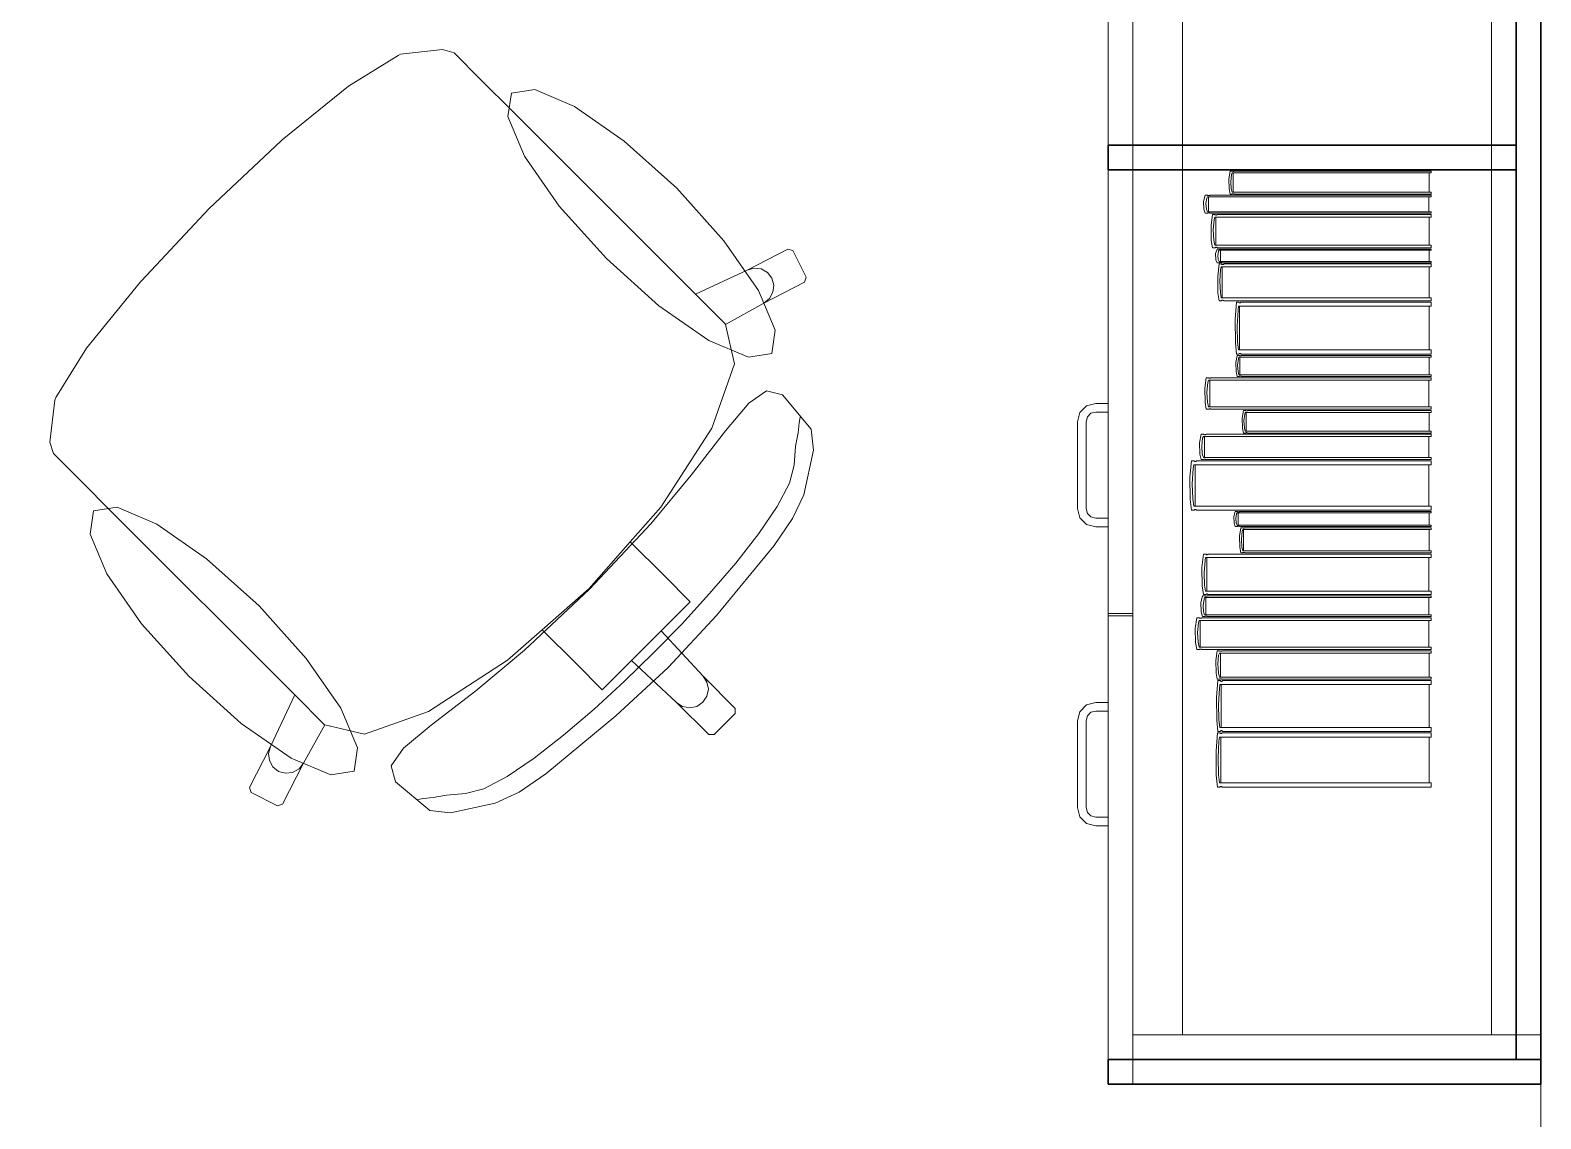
# Model space of a CAD drawing. Header units: inches. Extents: x -19 to 5698, y -728 to 92.
# Drawn here: x 111.298 to 112.52, y 19.433 to 20.314 of the extents above; entities that cross this region are included whole.
import ezdxf

# ---------------------------------------------------------------- set-up
doc = ezdxf.new("R2010")
doc.units = ezdxf.units.IN
doc.header["$MEASUREMENT"] = 0
doc.set_wipeout_variables(frame=1)
doc.linetypes.add('Wipeout_Contour', pattern=[1, 0, -1])
doc.layers.add('02 _ ARQ _ ZON _ Espacio.3D', color=7, linetype='Continuous')
doc.layers.add('Interior - Mobiliario', color=7, linetype='Continuous')

msp = doc.modelspace()

# ---------------------------------------------------------------- linework, layer by layer
at = {"layer": '02 _ ARQ _ ZON _ Espacio.3D', "color": 254, "linetype": 'Continuous', "lineweight": 0, "flags": 128}
msp.add_lwpolyline([(100.8201, 17.4), (112.52, 17.4), (112.52, 29.6999), (100.82, 29.7), (100.82, 27.9653), (102.07, 27.9653), (102.07, 27.7902), (100.82, 27.7902)], close=True, dxfattribs=at)
at = {"layer": 'Interior - Mobiliario', "color": 175, "linetype": 'Continuous', "lineweight": 13}
for p, q in [((112.19, 19.4807), (112.19, 20.9407)), ((112.5, 20.9407), (112.5, 19.4807)), ((111.5552, 20.2684), (111.5953, 20.2933)), ((111.5953, 20.2933), (111.5974, 20.2942)), ((111.5974, 20.2942), (111.6313, 20.2982)), ((111.6313, 20.2982), (111.6406, 20.2954)), ((111.6406, 20.2954), (111.6626, 20.2734)), ((111.5016, 20.2249), (111.5552, 20.2684)), ((111.6626, 20.2734), (111.6881, 20.2479)), ((111.6881, 20.2479), (111.8359, 20.1)), ((111.4424, 20.1693), (111.5007, 20.2242)), ((111.5007, 20.2242), (111.5016, 20.2249)), ((112.2678, 20.1852), (112.2676, 20.1935)), ((112.2686, 20.1811), (112.2678, 20.1852)), ((112.2691, 20.1911), (112.2695, 20.1854)), ((112.2695, 20.1854), (112.2703, 20.1826)), ((112.2703, 20.1826), (112.4313, 20.1826)), ((112.2705, 20.1812), (112.2704, 20.1811)), ((112.2707, 20.1813), (112.2705, 20.1812)), ((112.2709, 20.1814), (112.2707, 20.1813)), ((112.2712, 20.1814), (112.2709, 20.1814)), ((112.2714, 20.1814), (112.2712, 20.1814)), ((112.2716, 20.1814), (112.2714, 20.1814)), ((112.2719, 20.1813), (112.2716, 20.1814)), ((112.2721, 20.1812), (112.2719, 20.1813)), ((112.2722, 20.1811), (112.2721, 20.1812)), ((112.4313, 20.1826), (112.4313, 20.1811)), ((111.4424, 20.1693), (111.3876, 20.111)), ((112.2472, 20.1752), (112.2484, 20.1801)), ((112.2474, 20.1688), (112.2472, 20.1752)), ((112.2484, 20.1801), (112.2504, 20.1801)), ((112.2497, 20.1778), (112.2489, 20.1734)), ((112.2489, 20.1734), (112.2494, 20.1689)), ((112.2494, 20.1689), (112.2502, 20.1667)), ((112.2502, 20.1789), (112.2497, 20.1778)), ((112.4313, 20.1789), (112.2502, 20.1789)), ((112.2504, 20.1801), (112.2505, 20.18)), ((112.2505, 20.18), (112.2508, 20.1799)), ((112.2508, 20.1799), (112.251, 20.1799)), ((112.251, 20.1799), (112.2513, 20.1798)), ((112.2511, 20.1667), (112.2511, 20.1789)), ((112.2513, 20.1798), (112.2516, 20.1798)), ((112.2516, 20.1798), (112.2518, 20.1799)), ((112.2518, 20.1799), (112.2521, 20.1799)), ((112.2521, 20.1799), (112.2523, 20.18)), ((112.2523, 20.18), (112.2524, 20.1801)), ((112.2524, 20.1801), (112.4313, 20.1801)), ((112.2704, 20.1811), (112.2686, 20.1811)), ((112.4313, 20.1811), (112.2722, 20.1811)), ((112.4295, 20.1789), (112.4295, 20.1667)), ((112.4313, 20.1801), (112.4313, 20.1789)), ((112.2484, 20.1656), (112.2474, 20.1688)), ((112.2504, 20.1656), (112.2484, 20.1656)), ((112.2502, 20.1667), (112.4313, 20.1667)), ((112.2505, 20.1656), (112.2504, 20.1656)), ((112.2507, 20.1657), (112.2505, 20.1656)), ((112.251, 20.1658), (112.2507, 20.1657)), ((112.2512, 20.1658), (112.251, 20.1658)), ((112.2515, 20.1658), (112.2512, 20.1658)), ((112.2518, 20.1658), (112.2515, 20.1658)), ((112.252, 20.1657), (112.2518, 20.1658)), ((112.2523, 20.1656), (112.252, 20.1657)), ((112.2524, 20.1656), (112.2523, 20.1656)), ((112.4313, 20.1656), (112.2524, 20.1656)), ((112.2532, 20.1556), (112.2544, 20.1646)), ((112.2544, 20.1646), (112.2563, 20.1646)), ((112.2557, 20.1604), (112.2549, 20.1521)), ((112.2562, 20.1624), (112.2557, 20.1604)), ((112.4313, 20.1624), (112.2562, 20.1624)), ((112.2563, 20.1646), (112.2565, 20.1644)), ((112.2565, 20.1644), (112.2567, 20.1643)), ((112.2567, 20.1643), (112.257, 20.1642)), ((112.257, 20.1642), (112.2572, 20.1641)), ((112.2571, 20.1398), (112.2571, 20.1624)), ((112.2571, 20.1624), (112.4296, 20.1624)), ((112.2572, 20.1641), (112.2575, 20.1641)), ((112.2575, 20.1641), (112.2577, 20.1642)), ((112.2577, 20.1642), (112.258, 20.1643)), ((112.258, 20.1643), (112.2582, 20.1645)), ((112.2582, 20.1645), (112.2583, 20.1646)), ((112.2583, 20.1646), (112.4313, 20.1646)), ((112.4296, 20.1624), (112.4296, 20.1398)), ((112.4313, 20.1667), (112.4313, 20.1656)), ((112.4313, 20.1646), (112.4313, 20.1624)), ((112.2534, 20.1435), (112.2532, 20.1556)), ((112.2549, 20.1521), (112.2554, 20.1438)), ((111.8777, 20.1196), (111.9108, 20.1366)), ((111.9108, 20.1366), (111.9148, 20.1353)), ((111.9148, 20.1353), (111.9256, 20.1139)), ((112.2544, 20.1376), (112.2534, 20.1435)), ((112.2563, 20.1376), (112.2544, 20.1376)), ((112.2554, 20.1438), (112.2562, 20.1398)), ((112.2562, 20.1398), (112.4313, 20.1398)), ((112.2564, 20.1377), (112.2563, 20.1376)), ((112.2567, 20.1379), (112.2564, 20.1377)), ((112.2569, 20.138), (112.2567, 20.1379)), ((112.2572, 20.1381), (112.2569, 20.138)), ((112.2569, 20.1329), (112.2581, 20.1366)), ((112.2571, 20.128), (112.2569, 20.1329)), ((112.4296, 20.1398), (112.2571, 20.1398)), ((112.2574, 20.1381), (112.2572, 20.1381)), ((112.2577, 20.138), (112.2574, 20.1381)), ((112.2579, 20.1379), (112.2577, 20.138)), ((112.2581, 20.1378), (112.2579, 20.1379)), ((112.2583, 20.1376), (112.2581, 20.1378)), ((112.2581, 20.1366), (112.2599, 20.1366)), ((112.4313, 20.1376), (112.2583, 20.1376)), ((112.2593, 20.1349), (112.2586, 20.1315)), ((112.2598, 20.1358), (112.2593, 20.1349)), ((112.4313, 20.1358), (112.2598, 20.1358)), ((112.2599, 20.1366), (112.2601, 20.1366)), ((112.2601, 20.1366), (112.2603, 20.1365)), ((112.2603, 20.1365), (112.2605, 20.1365)), ((112.2605, 20.1365), (112.2608, 20.1365)), ((112.2607, 20.1264), (112.2607, 20.1358)), ((112.2608, 20.1365), (112.2611, 20.1365)), ((112.2611, 20.1365), (112.2613, 20.1365)), ((112.2613, 20.1365), (112.2615, 20.1365)), ((112.2615, 20.1365), (112.2618, 20.1366)), ((112.2618, 20.1366), (112.2619, 20.1366)), ((112.2619, 20.1366), (112.4313, 20.1366)), ((112.4296, 20.1358), (112.4296, 20.1264)), ((112.4313, 20.1398), (112.4313, 20.1376)), ((112.4313, 20.1366), (112.4313, 20.1358)), ((111.8777, 20.1196), (111.8833, 20.1212)), ((111.8833, 20.1212), (111.8892, 20.1206)), ((111.8892, 20.1206), (111.8943, 20.1177)), ((112.2581, 20.1255), (112.2571, 20.128)), ((112.2599, 20.1255), (112.2581, 20.1255)), ((112.2586, 20.1315), (112.259, 20.1281)), ((112.2586, 20.1146), (112.2597, 20.1245)), ((112.259, 20.1281), (112.2598, 20.1264)), ((112.2597, 20.1245), (112.2616, 20.1245)), ((112.2598, 20.1264), (112.4313, 20.1264)), ((112.26, 20.1256), (112.2599, 20.1255)), ((112.2603, 20.1256), (112.26, 20.1256)), ((112.2605, 20.1257), (112.2603, 20.1256)), ((112.2607, 20.1257), (112.2605, 20.1257)), ((112.261, 20.1257), (112.2607, 20.1257)), ((112.2614, 20.1221), (112.2609, 20.1199)), ((112.2613, 20.1257), (112.261, 20.1257)), ((112.2615, 20.1256), (112.2613, 20.1257)), ((112.4313, 20.1221), (112.2614, 20.1221)), ((112.2617, 20.1256), (112.2615, 20.1256)), ((112.2616, 20.1245), (112.2617, 20.1244)), ((112.2619, 20.1255), (112.2617, 20.1256)), ((112.2617, 20.1244), (112.262, 20.1242)), ((112.4313, 20.1255), (112.2619, 20.1255)), ((112.262, 20.1242), (112.2622, 20.1241)), ((112.2622, 20.1241), (112.2624, 20.124)), ((112.2623, 20.0971), (112.2623, 20.1221)), ((112.2624, 20.124), (112.2627, 20.124)), ((112.2627, 20.124), (112.2629, 20.1241)), ((112.2629, 20.1241), (112.2632, 20.1242)), ((112.2632, 20.1242), (112.2634, 20.1244)), ((112.2634, 20.1244), (112.2635, 20.1245)), ((112.2635, 20.1245), (112.4313, 20.1245)), ((112.4296, 20.1221), (112.4296, 20.0971)), ((112.4313, 20.1264), (112.4313, 20.1255)), ((112.4313, 20.1245), (112.4313, 20.1221)), ((111.3869, 20.1102), (111.3433, 20.0565)), ((111.3876, 20.111), (111.3869, 20.1102)), ((111.8359, 20.1), (111.8777, 20.1196)), ((111.9243, 20.1099), (111.8912, 20.0929)), ((111.8943, 20.1177), (111.8979, 20.1131)), ((111.8979, 20.1131), (111.8994, 20.1075)), ((111.9256, 20.1139), (111.9243, 20.1099)), ((112.2588, 20.1012), (112.2586, 20.1146)), ((112.2609, 20.1199), (112.2602, 20.1107)), ((112.2602, 20.1107), (112.2607, 20.1015)), ((111.8602, 20.0758), (111.8359, 20.1)), ((111.8958, 20.0966), (111.8912, 20.0929)), ((111.8987, 20.1017), (111.8958, 20.0966)), ((111.8994, 20.1075), (111.8987, 20.1017)), ((112.2597, 20.0947), (112.2588, 20.1012)), ((112.2607, 20.1015), (112.2614, 20.0971)), ((112.2614, 20.0971), (112.4313, 20.0971)), ((112.4313, 20.0971), (112.4313, 20.0947)), ((111.8912, 20.0929), (111.8602, 20.0756)), ((112.2616, 20.0947), (112.2597, 20.0947)), ((112.2617, 20.0948), (112.2616, 20.0947)), ((112.2619, 20.095), (112.2617, 20.0948)), ((112.2621, 20.0951), (112.2619, 20.095)), ((112.2624, 20.0952), (112.2621, 20.0951)), ((112.2626, 20.0952), (112.2624, 20.0952)), ((112.2629, 20.0951), (112.2626, 20.0952)), ((112.2631, 20.095), (112.2629, 20.0951)), ((112.2634, 20.0949), (112.2631, 20.095)), ((112.2635, 20.0947), (112.2634, 20.0949)), ((112.4313, 20.0947), (112.2635, 20.0947)), ((112.2728, 20.0796), (112.2739, 20.0937)), ((112.2739, 20.0937), (112.2756, 20.0937)), ((112.275, 20.0871), (112.2743, 20.0742)), ((112.2755, 20.0903), (112.275, 20.0871)), ((112.4313, 20.0903), (112.2755, 20.0903)), ((112.2756, 20.0937), (112.2757, 20.0935)), ((112.2757, 20.0935), (112.2759, 20.0932)), ((112.2759, 20.0932), (112.2762, 20.0931)), ((112.2762, 20.0931), (112.2764, 20.093)), ((112.2763, 20.0549), (112.2763, 20.0903)), ((112.2764, 20.093), (112.2766, 20.093)), ((112.2766, 20.093), (112.2768, 20.0931)), ((112.2768, 20.0931), (112.2771, 20.0933)), ((112.2771, 20.0933), (112.2773, 20.0935)), ((112.2773, 20.0935), (112.2773, 20.0937)), ((112.2773, 20.0937), (112.4313, 20.0937)), ((112.4298, 20.0903), (112.4298, 20.0549)), ((112.4313, 20.0937), (112.4313, 20.0903)), ((111.8602, 20.0758), (111.8602, 20.0756)), ((111.8602, 20.0756), (111.8676, 20.0436)), ((112.273, 20.0608), (112.2728, 20.0796)), ((112.2743, 20.0742), (112.2747, 20.0612)), ((112.2739, 20.0515), (112.273, 20.0608)), ((112.2747, 20.0612), (112.2755, 20.0549)), ((111.3433, 20.0565), (111.3184, 20.0165)), ((112.2732, 20.0448), (112.2743, 20.0505)), ((112.2756, 20.0515), (112.2739, 20.0515)), ((112.2743, 20.0505), (112.276, 20.0505)), ((112.2754, 20.0479), (112.2747, 20.0426)), ((112.2758, 20.0491), (112.2754, 20.0479)), ((112.2755, 20.0549), (112.4313, 20.0549)), ((112.2757, 20.0517), (112.2756, 20.0515)), ((112.2759, 20.0519), (112.2757, 20.0517)), ((112.4313, 20.0491), (112.2758, 20.0491)), ((112.2761, 20.0521), (112.2759, 20.0519)), ((112.276, 20.0505), (112.2761, 20.0504)), ((112.2763, 20.0522), (112.2761, 20.0521)), ((112.2761, 20.0504), (112.2763, 20.0503)), ((112.2766, 20.0522), (112.2763, 20.0522)), ((112.2763, 20.0503), (112.2765, 20.0502)), ((112.2765, 20.0502), (112.2768, 20.0502)), ((112.2768, 20.0521), (112.2766, 20.0522)), ((112.2766, 20.0349), (112.2766, 20.0491)), ((112.277, 20.052), (112.2768, 20.0521)), ((112.2768, 20.0502), (112.277, 20.0502)), ((112.2772, 20.0517), (112.277, 20.052)), ((112.277, 20.0502), (112.2772, 20.0503)), ((112.2773, 20.0515), (112.2772, 20.0517)), ((112.2772, 20.0503), (112.2774, 20.0503)), ((112.4313, 20.0515), (112.2773, 20.0515)), ((112.2774, 20.0503), (112.2776, 20.0504)), ((112.2776, 20.0504), (112.2777, 20.0505)), ((112.2777, 20.0505), (112.4313, 20.0505)), ((112.4298, 20.0491), (112.4298, 20.0349)), ((112.4313, 20.0549), (112.4313, 20.0515)), ((112.4313, 20.0505), (112.4313, 20.0491)), ((111.8676, 20.0436), (111.8493, 19.9917)), ((112.2734, 20.0372), (112.2732, 20.0448)), ((112.2743, 20.0335), (112.2734, 20.0372)), ((112.2747, 20.0426), (112.2751, 20.0374)), ((112.2751, 20.0374), (112.2758, 20.0349)), ((112.2758, 20.0349), (112.4313, 20.0349)), ((112.4313, 20.0349), (112.4313, 20.0335)), ((112.2481, 20.024), (112.2493, 20.0325)), ((112.2483, 20.0125), (112.2481, 20.024)), ((112.2493, 20.0325), (112.2513, 20.0325)), ((112.2506, 20.0285), (112.2499, 20.0207)), ((112.2512, 20.0305), (112.2506, 20.0285)), ((112.4313, 20.0305), (112.2512, 20.0305)), ((112.2513, 20.0325), (112.2515, 20.0324)), ((112.2515, 20.0324), (112.2517, 20.0322)), ((112.2517, 20.0322), (112.252, 20.0321)), ((112.252, 20.0321), (112.2522, 20.0321)), ((112.2521, 20.0089), (112.2521, 20.0305)), ((112.2522, 20.0321), (112.2525, 20.0321)), ((112.2525, 20.0321), (112.2528, 20.0322)), ((112.2528, 20.0322), (112.253, 20.0323)), ((112.253, 20.0323), (112.2532, 20.0324)), ((112.2532, 20.0324), (112.2533, 20.0325)), ((112.2533, 20.0325), (112.4313, 20.0325)), ((112.276, 20.0335), (112.2743, 20.0335)), ((112.2761, 20.0336), (112.276, 20.0335)), ((112.2763, 20.0337), (112.2761, 20.0336)), ((112.2765, 20.0338), (112.2763, 20.0337)), ((112.2767, 20.0338), (112.2765, 20.0338)), ((112.2769, 20.0338), (112.2767, 20.0338)), ((112.2772, 20.0338), (112.2769, 20.0338)), ((112.2774, 20.0337), (112.2772, 20.0338)), ((112.2776, 20.0336), (112.2774, 20.0337)), ((112.2777, 20.0335), (112.2776, 20.0336)), ((112.4313, 20.0335), (112.2777, 20.0335)), ((112.4295, 20.0305), (112.4295, 20.0089)), ((112.4313, 20.0325), (112.4313, 20.0305)), ((111.3175, 20.0143), (111.3135, 19.9804)), ((111.3184, 20.0165), (111.3175, 20.0143)), ((111.8604, 19.9896), (111.8791, 20.0119)), ((111.8791, 20.0119), (111.8934, 20.0219)), ((111.8934, 20.0219), (111.9063, 20.0185)), ((111.9063, 20.0185), (111.9295, 19.9907)), ((112.1525, 20.0097), (112.16, 20.0117)), ((112.16, 20.0117), (112.17, 20.0117)), ((112.17, 20.0117), (112.17, 20.0047)), ((112.2493, 20.0069), (112.2483, 20.0125)), ((112.2499, 20.0207), (112.2503, 20.0128)), ((112.2503, 20.0128), (112.2512, 20.0089)), ((111.9198, 19.996), (111.9206, 20.0005)), ((112.145, 19.9967), (112.147, 20.0042)), ((112.147, 20.0042), (112.1525, 20.0097)), ((112.1531, 20.0007), (112.152, 19.9967)), ((112.156, 20.0037), (112.1531, 20.0007)), ((112.16, 20.0047), (112.156, 20.0037)), ((112.17, 20.0047), (112.16, 20.0047)), ((112.2513, 20.0069), (112.2493, 20.0069)), ((112.2512, 20.0089), (112.4313, 20.0089)), ((112.2514, 20.007), (112.2513, 20.0069)), ((112.2517, 20.0071), (112.2514, 20.007)), ((112.2519, 20.0072), (112.2517, 20.0071)), ((112.2522, 20.0073), (112.2519, 20.0072)), ((112.2524, 20.0073), (112.2522, 20.0073)), ((112.2527, 20.0072), (112.2524, 20.0073)), ((112.253, 20.0071), (112.2527, 20.0072)), ((112.2532, 20.007), (112.253, 20.0071)), ((112.2533, 20.0069), (112.2532, 20.007)), ((112.4313, 20.0069), (112.2533, 20.0069)), ((112.2784, 19.9998), (112.2794, 20.0059)), ((112.2785, 19.9917), (112.2784, 19.9998)), ((112.2794, 20.0059), (112.281, 20.0059)), ((112.2804, 20.003), (112.2798, 19.9975)), ((112.2809, 20.0044), (112.2804, 20.003)), ((112.4313, 20.0044), (112.2809, 20.0044)), ((112.281, 20.0059), (112.2812, 20.0058)), ((112.2812, 20.0058), (112.2814, 20.0057)), ((112.2814, 20.0057), (112.2816, 20.0056)), ((112.2816, 20.0056), (112.2818, 20.0056)), ((112.2817, 19.9891), (112.2817, 20.0044)), ((112.2818, 20.0056), (112.282, 20.0056)), ((112.282, 20.0056), (112.2822, 20.0056)), ((112.2822, 20.0056), (112.2824, 20.0057)), ((112.2824, 20.0057), (112.2826, 20.0058)), ((112.2826, 20.0058), (112.2827, 20.0059)), ((112.2827, 20.0059), (112.4313, 20.0059)), ((112.4298, 20.0044), (112.4298, 19.9891)), ((112.4313, 20.0089), (112.4313, 20.0069)), ((112.4313, 20.0059), (112.4313, 20.0044)), ((111.8493, 19.9917), (111.808, 19.9278)), ((111.8325, 19.9535), (111.8604, 19.9896)), ((111.917, 19.9772), (111.9191, 19.9879)), ((111.9191, 19.9879), (111.9198, 19.996)), ((111.9295, 19.9907), (111.9314, 19.9739)), ((112.145, 19.9267), (112.145, 19.9967)), ((112.152, 19.9967), (112.152, 19.9267)), ((112.2438, 19.9799), (112.2451, 19.9867)), ((112.2451, 19.9867), (112.2471, 19.9867)), ((112.2471, 19.9867), (112.2473, 19.9866)), ((112.2473, 19.9866), (112.2475, 19.9864)), ((112.2475, 19.9864), (112.2478, 19.9864)), ((112.2478, 19.9864), (112.248, 19.9863)), ((112.248, 19.9863), (112.2483, 19.9863)), ((112.2483, 19.9863), (112.2486, 19.9864)), ((112.2486, 19.9864), (112.2488, 19.9865)), ((112.2488, 19.9865), (112.2491, 19.9866)), ((112.2491, 19.9866), (112.2492, 19.9867)), ((112.2492, 19.9867), (112.4313, 19.9867)), ((112.2794, 19.9877), (112.2785, 19.9917)), ((112.281, 19.9877), (112.2794, 19.9877)), ((112.2798, 19.9975), (112.2802, 19.9919)), ((112.2802, 19.9919), (112.2809, 19.9891)), ((112.2809, 19.9891), (112.4313, 19.9891)), ((112.2811, 19.9877), (112.281, 19.9877)), ((112.2813, 19.9879), (112.2811, 19.9877)), ((112.2815, 19.9879), (112.2813, 19.9879)), ((112.2817, 19.988), (112.2815, 19.9879)), ((112.282, 19.988), (112.2817, 19.988)), ((112.2822, 19.9879), (112.282, 19.988)), ((112.2824, 19.9879), (112.2822, 19.9879)), ((112.2826, 19.9878), (112.2824, 19.9879)), ((112.2827, 19.9877), (112.2826, 19.9878)), ((112.4313, 19.9877), (112.2827, 19.9877)), ((112.4313, 19.9891), (112.4313, 19.9877)), ((112.4313, 19.9867), (112.4313, 19.985)), ((111.3135, 19.9804), (111.3164, 19.9711)), ((111.9159, 19.9618), (111.917, 19.9772)), ((111.9314, 19.9739), (111.9236, 19.9378)), ((112.2441, 19.9707), (112.2438, 19.9799)), ((112.2464, 19.9835), (112.2456, 19.9772)), ((112.2456, 19.9772), (112.2461, 19.9709)), ((112.247, 19.985), (112.2464, 19.9835)), ((112.4313, 19.985), (112.247, 19.985)), ((112.2479, 19.9679), (112.2479, 19.985)), ((112.4295, 19.985), (112.4295, 19.9679)), ((111.3164, 19.9711), (111.3383, 19.9492)), ((111.912, 19.947), (111.9159, 19.9618)), ((112.236, 19.9519), (112.2373, 19.9652)), ((112.2373, 19.9652), (112.2394, 19.9652)), ((112.2393, 19.962), (112.2387, 19.959)), ((112.4313, 19.962), (112.2393, 19.962)), ((112.2394, 19.9652), (112.2396, 19.965)), ((112.2396, 19.965), (112.2398, 19.9648)), ((112.2398, 19.9648), (112.2401, 19.9646)), ((112.2401, 19.9646), (112.2404, 19.9646)), ((112.2402, 19.9284), (112.2402, 19.962)), ((112.2404, 19.9646), (112.2407, 19.9646)), ((112.2407, 19.9646), (112.241, 19.9647)), ((112.241, 19.9647), (112.2412, 19.9648)), ((112.2412, 19.9648), (112.2415, 19.9651)), ((112.2415, 19.9651), (112.2416, 19.9652)), ((112.2416, 19.9652), (112.4313, 19.9652)), ((112.2451, 19.9662), (112.2441, 19.9707)), ((112.2471, 19.9662), (112.2451, 19.9662)), ((112.2461, 19.9709), (112.247, 19.9679)), ((112.247, 19.9679), (112.4313, 19.9679)), ((112.2472, 19.9663), (112.2471, 19.9662)), ((112.2475, 19.9664), (112.2472, 19.9663)), ((112.2477, 19.9665), (112.2475, 19.9664)), ((112.248, 19.9666), (112.2477, 19.9665)), ((112.2483, 19.9666), (112.248, 19.9666)), ((112.2485, 19.9665), (112.2483, 19.9666)), ((112.2488, 19.9664), (112.2485, 19.9665)), ((112.249, 19.9663), (112.2488, 19.9664)), ((112.2492, 19.9662), (112.249, 19.9663)), ((112.4313, 19.9662), (112.2492, 19.9662)), ((112.4294, 19.962), (112.4294, 19.9284)), ((112.4313, 19.9679), (112.4313, 19.9662)), ((112.4313, 19.9652), (112.4313, 19.962)), ((111.3383, 19.9492), (111.3638, 19.9237)), ((111.7998, 19.9142), (111.8325, 19.9535)), ((112.2363, 19.934), (112.236, 19.9519)), ((112.2387, 19.959), (112.2379, 19.9467)), ((111.902, 19.9282), (111.912, 19.947)), ((111.9236, 19.9378), (111.9146, 19.9185)), ((112.2379, 19.9467), (112.2384, 19.9344)), ((111.808, 19.9278), (111.7832, 19.8997)), ((111.8872, 19.9063), (111.902, 19.9282)), ((112.147, 19.9192), (112.145, 19.9267)), ((112.152, 19.9267), (112.1531, 19.9227)), ((112.2373, 19.9252), (112.2363, 19.934)), ((112.2394, 19.9252), (112.2373, 19.9252)), ((112.2384, 19.9344), (112.2393, 19.9284)), ((112.2393, 19.9284), (112.4313, 19.9284)), ((112.2395, 19.9253), (112.2394, 19.9252)), ((112.2398, 19.9256), (112.2395, 19.9253)), ((112.24, 19.9257), (112.2398, 19.9256)), ((112.2403, 19.9258), (112.24, 19.9257)), ((112.2406, 19.9258), (112.2403, 19.9258)), ((112.2409, 19.9258), (112.2406, 19.9258)), ((112.2412, 19.9256), (112.2409, 19.9258)), ((112.2414, 19.9254), (112.2412, 19.9256)), ((112.2416, 19.9252), (112.2414, 19.9254)), ((112.4313, 19.9252), (112.2416, 19.9252)), ((112.4313, 19.9284), (112.4313, 19.9252)), ((111.3638, 19.9237), (111.5117, 19.7758)), ((111.7503, 19.8614), (111.7998, 19.9142)), ((111.9146, 19.9185), (111.8997, 19.8968)), ((112.1525, 19.9137), (112.147, 19.9192)), ((112.16, 19.9117), (112.1525, 19.9137)), ((112.1531, 19.9227), (112.156, 19.9198)), ((112.156, 19.9198), (112.16, 19.9187)), ((112.16, 19.9187), (112.17, 19.9187)), ((112.17, 19.9187), (112.17, 19.9117)), ((112.2716, 19.9202), (112.2727, 19.9242)), ((112.2718, 19.9148), (112.2716, 19.9202)), ((112.2727, 19.9121), (112.2718, 19.9148)), ((112.2727, 19.9242), (112.2744, 19.9242)), ((112.2738, 19.9223), (112.2732, 19.9186)), ((112.2732, 19.9186), (112.2736, 19.9149)), ((112.2736, 19.9149), (112.2743, 19.9131)), ((112.2743, 19.9232), (112.2738, 19.9223)), ((112.4313, 19.9232), (112.2743, 19.9232)), ((112.2743, 19.9131), (112.4313, 19.9131)), ((112.2744, 19.9242), (112.2746, 19.9241)), ((112.2745, 19.9122), (112.2744, 19.9121)), ((112.2747, 19.9122), (112.2745, 19.9122)), ((112.2746, 19.9241), (112.2748, 19.924)), ((112.2749, 19.9123), (112.2747, 19.9122)), ((112.2748, 19.924), (112.275, 19.924)), ((112.2752, 19.9123), (112.2749, 19.9123)), ((112.275, 19.924), (112.2752, 19.924)), ((112.2751, 19.9131), (112.2751, 19.9232)), ((112.2752, 19.924), (112.2754, 19.924)), ((112.2754, 19.9123), (112.2752, 19.9123)), ((112.2754, 19.924), (112.2757, 19.924)), ((112.2756, 19.9123), (112.2754, 19.9123)), ((112.2758, 19.9123), (112.2756, 19.9123)), ((112.2757, 19.924), (112.2759, 19.924)), ((112.2761, 19.9122), (112.2758, 19.9123)), ((112.2759, 19.924), (112.2761, 19.9241)), ((112.2761, 19.9241), (112.2762, 19.9242)), ((112.2762, 19.9121), (112.2761, 19.9122)), ((112.2762, 19.9242), (112.4313, 19.9242)), ((112.4297, 19.9232), (112.4297, 19.9131)), ((112.4313, 19.9242), (112.4313, 19.9232)), ((112.4313, 19.9131), (112.4313, 19.9121)), ((111.8686, 19.8825), (111.8872, 19.9063)), ((112.17, 19.9117), (112.16, 19.9117)), ((112.2744, 19.9121), (112.2727, 19.9121)), ((112.4313, 19.9121), (112.2762, 19.9121)), ((112.2762, 19.9043), (112.2772, 19.9111)), ((112.2764, 19.8952), (112.2762, 19.9043)), ((112.2772, 19.9111), (112.2789, 19.9111)), ((112.2783, 19.908), (112.2777, 19.9017)), ((112.2777, 19.9017), (112.278, 19.8954)), ((112.2788, 19.9095), (112.2783, 19.908)), ((112.4313, 19.9095), (112.2788, 19.9095)), ((112.2789, 19.9111), (112.279, 19.911)), ((112.279, 19.911), (112.2792, 19.9109)), ((112.2792, 19.9109), (112.2794, 19.9108)), ((112.2794, 19.9108), (112.2797, 19.9108)), ((112.2795, 19.8924), (112.2795, 19.9095)), ((112.2797, 19.9108), (112.2799, 19.9108)), ((112.2799, 19.9108), (112.2801, 19.9108)), ((112.2801, 19.9108), (112.2803, 19.9109)), ((112.2803, 19.9109), (112.2805, 19.911)), ((112.2805, 19.911), (112.2806, 19.9111)), ((112.2806, 19.9111), (112.4313, 19.9111)), ((112.4298, 19.9095), (112.4298, 19.8924)), ((112.4313, 19.9111), (112.4313, 19.9095)), ((111.7832, 19.8997), (111.7499, 19.8619)), ((111.7832, 19.8997), (111.8106, 19.8723)), ((111.8997, 19.8968), (111.8529, 19.8401)), ((112.2458, 19.8788), (112.247, 19.8897)), ((112.247, 19.8897), (112.249, 19.8897)), ((112.249, 19.8897), (112.2491, 19.8896)), ((112.2491, 19.8896), (112.2494, 19.8894)), ((112.2494, 19.8894), (112.2496, 19.8893)), ((112.2496, 19.8893), (112.2499, 19.8892)), ((112.2499, 19.8892), (112.2502, 19.8892)), ((112.2502, 19.8892), (112.2504, 19.8893)), ((112.2504, 19.8893), (112.2507, 19.8894)), ((112.2507, 19.8894), (112.2509, 19.8896)), ((112.2509, 19.8896), (112.251, 19.8897)), ((112.251, 19.8897), (112.4313, 19.8897)), ((112.2772, 19.8907), (112.2764, 19.8952)), ((112.2789, 19.8907), (112.2772, 19.8907)), ((112.278, 19.8954), (112.2788, 19.8924)), ((112.2788, 19.8924), (112.4313, 19.8924)), ((112.279, 19.8908), (112.2789, 19.8907)), ((112.2792, 19.891), (112.279, 19.8908)), ((112.2794, 19.891), (112.2792, 19.891)), ((112.2796, 19.8911), (112.2794, 19.891)), ((112.2798, 19.8911), (112.2796, 19.8911)), ((112.2801, 19.8911), (112.2798, 19.8911)), ((112.2803, 19.891), (112.2801, 19.8911)), ((112.2805, 19.8909), (112.2803, 19.891)), ((112.2806, 19.8907), (112.2805, 19.8909)), ((112.4313, 19.8907), (112.2806, 19.8907)), ((112.4313, 19.8924), (112.4313, 19.8907)), ((112.4313, 19.8897), (112.4313, 19.8871)), ((111.8474, 19.8578), (111.8686, 19.8825)), ((112.246, 19.8641), (112.2458, 19.8788)), ((112.2483, 19.8846), (112.2475, 19.8746)), ((112.2488, 19.8871), (112.2483, 19.8846)), ((112.4313, 19.8871), (112.2488, 19.8871)), ((112.2498, 19.8596), (112.2498, 19.8871)), ((112.4295, 19.8871), (112.4295, 19.8596)), ((111.8106, 19.8723), (111.8317, 19.8512)), ((112.247, 19.857), (112.246, 19.8641)), ((112.2475, 19.8746), (112.248, 19.8645)), ((112.248, 19.8645), (112.2488, 19.8596)), ((111.7503, 19.8614), (111.6976, 19.8119)), ((111.712, 19.8285), (111.7499, 19.8619)), ((111.8317, 19.8512), (111.8081, 19.8275)), ((111.8249, 19.8331), (111.8474, 19.8578)), ((112.2449, 19.8504), (112.2462, 19.856)), ((112.2462, 19.856), (112.2482, 19.856)), ((112.2475, 19.8533), (112.2467, 19.8482)), ((112.249, 19.857), (112.247, 19.857)), ((112.248, 19.8546), (112.2475, 19.8533)), ((112.4313, 19.8546), (112.248, 19.8546)), ((112.2482, 19.856), (112.2483, 19.8559)), ((112.2483, 19.8559), (112.2486, 19.8558)), ((112.2486, 19.8558), (112.2488, 19.8557)), ((112.2488, 19.8596), (112.4313, 19.8596)), ((112.2488, 19.8557), (112.2491, 19.8557)), ((112.2491, 19.8571), (112.249, 19.857)), ((112.249, 19.8405), (112.249, 19.8546)), ((112.2493, 19.8573), (112.2491, 19.8571)), ((112.2491, 19.8557), (112.2494, 19.8557)), ((112.2496, 19.8574), (112.2493, 19.8573)), ((112.2494, 19.8557), (112.2496, 19.8557)), ((112.2498, 19.8575), (112.2496, 19.8574)), ((112.2496, 19.8557), (112.2499, 19.8558)), ((112.2501, 19.8575), (112.2498, 19.8575)), ((112.2499, 19.8558), (112.2501, 19.8559)), ((112.2504, 19.8574), (112.2501, 19.8575)), ((112.2501, 19.8559), (112.2502, 19.856)), ((112.2502, 19.856), (112.4313, 19.856)), ((112.2506, 19.8573), (112.2504, 19.8574)), ((112.2509, 19.8571), (112.2506, 19.8573)), ((112.251, 19.857), (112.2509, 19.8571)), ((112.4313, 19.857), (112.251, 19.857)), ((112.4295, 19.8546), (112.4295, 19.8405)), ((112.4313, 19.8596), (112.4313, 19.857)), ((112.4313, 19.856), (112.4313, 19.8546)), ((111.8529, 19.8401), (111.8138, 19.7979)), ((112.17, 19.8417), (112.19, 19.8417)), ((112.17, 19.8397), (112.19, 19.8397)), ((112.2452, 19.8429), (112.2449, 19.8504)), ((112.2462, 19.8392), (112.2452, 19.8429)), ((112.2482, 19.8392), (112.2462, 19.8392)), ((112.2467, 19.8482), (112.2472, 19.843)), ((112.2472, 19.843), (112.248, 19.8405)), ((112.248, 19.8405), (112.4313, 19.8405)), ((112.2483, 19.8393), (112.2482, 19.8392)), ((112.2485, 19.8394), (112.2483, 19.8393)), ((112.2488, 19.8394), (112.2485, 19.8394)), ((112.249, 19.8395), (112.2488, 19.8394)), ((112.2493, 19.8395), (112.249, 19.8395)), ((112.2496, 19.8394), (112.2493, 19.8395)), ((112.2498, 19.8394), (112.2496, 19.8394)), ((112.2501, 19.8393), (112.2498, 19.8394)), ((112.2502, 19.8392), (112.2501, 19.8393)), ((112.4313, 19.8392), (112.2502, 19.8392)), ((112.4313, 19.8405), (112.4313, 19.8392)), ((111.6839, 19.8038), (111.712, 19.8285)), ((111.712, 19.8285), (111.7394, 19.8012)), ((111.8081, 19.8275), (111.7961, 19.8156)), ((111.8021, 19.8097), (111.8249, 19.8331)), ((111.8081, 19.8275), (111.8421, 19.791)), ((112.2404, 19.8296), (112.2416, 19.8382)), ((112.2406, 19.8181), (112.2404, 19.8296)), ((112.2416, 19.8382), (112.2437, 19.8382)), ((112.243, 19.8342), (112.2422, 19.8263)), ((112.2435, 19.8361), (112.243, 19.8342)), ((112.4313, 19.8361), (112.2435, 19.8361)), ((112.2437, 19.8382), (112.2438, 19.838)), ((112.2438, 19.838), (112.2441, 19.8379)), ((112.2441, 19.8379), (112.2444, 19.8378)), ((112.2444, 19.8378), (112.2446, 19.8378)), ((112.2445, 19.8145), (112.2445, 19.8361)), ((112.2446, 19.8378), (112.2449, 19.8378)), ((112.2449, 19.8378), (112.2452, 19.8378)), ((112.2452, 19.8378), (112.2454, 19.8379)), ((112.2454, 19.8379), (112.2457, 19.8381)), ((112.2457, 19.8381), (112.2458, 19.8382)), ((112.2458, 19.8382), (112.4313, 19.8382)), ((112.4294, 19.8361), (112.4294, 19.8145)), ((112.4313, 19.8382), (112.4313, 19.8361)), ((111.7842, 19.8037), (111.7961, 19.8156)), ((112.2416, 19.8124), (112.2406, 19.8181)), ((112.2422, 19.8263), (112.2427, 19.8184)), ((112.2427, 19.8184), (112.2435, 19.8145)), ((112.2435, 19.8145), (112.4313, 19.8145)), ((112.4313, 19.8145), (112.4313, 19.8124)), ((111.62, 19.7624), (111.6839, 19.8038)), ((111.6976, 19.8119), (111.6583, 19.7792)), ((111.7605, 19.78), (111.7842, 19.8037)), ((111.8021, 19.8097), (111.7786, 19.7869)), ((111.7842, 19.8037), (111.8207, 19.7697)), ((112.2437, 19.8124), (112.2416, 19.8124)), ((112.2438, 19.8125), (112.2437, 19.8124)), ((112.244, 19.8127), (112.2438, 19.8125)), ((112.2443, 19.8128), (112.244, 19.8127)), ((112.2446, 19.8129), (112.2443, 19.8128)), ((112.2449, 19.8129), (112.2446, 19.8129)), ((112.2451, 19.8128), (112.2449, 19.8129)), ((112.2454, 19.8127), (112.2451, 19.8128)), ((112.2456, 19.8126), (112.2454, 19.8127)), ((112.2458, 19.8124), (112.2456, 19.8126)), ((112.4313, 19.8124), (112.2458, 19.8124)), ((112.257, 19.8037), (112.2581, 19.8114)), ((112.2572, 19.7934), (112.257, 19.8037)), ((112.2581, 19.8114), (112.26, 19.8114)), ((112.2593, 19.8078), (112.2586, 19.8008)), ((112.2599, 19.8096), (112.2593, 19.8078)), ((112.4313, 19.8096), (112.2599, 19.8096)), ((112.26, 19.8114), (112.2601, 19.8113)), ((112.2601, 19.8113), (112.2604, 19.8112)), ((112.2604, 19.8112), (112.2606, 19.8111)), ((112.2606, 19.8111), (112.2609, 19.8111)), ((112.2607, 19.7902), (112.2607, 19.8096)), ((112.2609, 19.8111), (112.2611, 19.8111)), ((112.2611, 19.8111), (112.2614, 19.8111)), ((112.2614, 19.8111), (112.2616, 19.8112)), ((112.2616, 19.8112), (112.2618, 19.8114)), ((112.2618, 19.8114), (112.2619, 19.8114)), ((112.2619, 19.8114), (112.4313, 19.8114)), ((112.4296, 19.8096), (112.4296, 19.7902)), ((112.4313, 19.8114), (112.4313, 19.8096)), ((111.7394, 19.8012), (111.7605, 19.78)), ((111.7716, 19.7588), (111.8138, 19.7979)), ((111.8421, 19.791), (111.8453, 19.7862)), ((111.8421, 19.791), (111.8681, 19.7649)), ((112.2581, 19.7884), (112.2572, 19.7934)), ((112.2586, 19.8008), (112.2591, 19.7937)), ((112.2591, 19.7937), (112.2599, 19.7902)), ((112.2599, 19.7902), (112.4313, 19.7902)), ((112.4313, 19.7902), (112.4313, 19.7884)), ((111.6583, 19.7792), (111.6221, 19.7513)), ((111.7786, 19.7869), (111.754, 19.7643)), ((111.8464, 19.7804), (111.8452, 19.7747)), ((111.8453, 19.7862), (111.8464, 19.7804)), ((112.2576, 19.7736), (112.2587, 19.7874)), ((112.26, 19.7884), (112.2581, 19.7884)), ((112.2587, 19.7874), (112.2606, 19.7874)), ((112.2599, 19.7809), (112.2592, 19.7683)), ((112.2604, 19.7841), (112.2599, 19.7809)), ((112.2601, 19.7884), (112.26, 19.7884)), ((112.2603, 19.7886), (112.2601, 19.7884)), ((112.2606, 19.7887), (112.2603, 19.7886)), ((112.4313, 19.7841), (112.2604, 19.7841)), ((112.2608, 19.7887), (112.2606, 19.7887)), ((112.2606, 19.7874), (112.2607, 19.7871)), ((112.2607, 19.7871), (112.261, 19.7869)), ((112.2611, 19.7887), (112.2608, 19.7887)), ((112.261, 19.7869), (112.2612, 19.7867)), ((112.2613, 19.7887), (112.2611, 19.7887)), ((112.2612, 19.7867), (112.2614, 19.7867)), ((112.2616, 19.7886), (112.2613, 19.7887)), ((112.2613, 19.7495), (112.2613, 19.7841)), ((112.2614, 19.7867), (112.2617, 19.7867)), ((112.2618, 19.7885), (112.2616, 19.7886)), ((112.2617, 19.7867), (112.2619, 19.7868)), ((112.2619, 19.7884), (112.2618, 19.7885)), ((112.4313, 19.7884), (112.2619, 19.7884)), ((112.2619, 19.7868), (112.2622, 19.7869)), ((112.2622, 19.7869), (112.2624, 19.7872)), ((112.2624, 19.7872), (112.2625, 19.7874)), ((112.2625, 19.7874), (112.4313, 19.7874)), ((112.4296, 19.7841), (112.4296, 19.7495)), ((112.4313, 19.7874), (112.4313, 19.7841)), ((111.5117, 19.7758), (111.4921, 19.734)), ((111.5359, 19.7516), (111.5117, 19.7758)), ((111.8207, 19.7697), (111.8256, 19.7664)), ((111.8207, 19.7697), (111.8468, 19.7436)), ((111.8256, 19.7664), (111.8313, 19.7653)), ((111.8313, 19.7653), (111.8371, 19.7665)), ((111.8371, 19.7665), (111.842, 19.7698)), ((111.8452, 19.7747), (111.842, 19.7698)), ((112.1525, 19.7677), (112.147, 19.7622)), ((112.16, 19.7697), (112.1525, 19.7677)), ((112.17, 19.7697), (112.16, 19.7697)), ((112.17, 19.7627), (112.17, 19.7697)), ((112.2578, 19.7552), (112.2576, 19.7736)), ((112.2592, 19.7683), (112.2596, 19.7557)), ((111.5681, 19.7441), (111.62, 19.7624)), ((111.7149, 19.712), (111.7716, 19.7588)), ((111.754, 19.7643), (111.7292, 19.7432)), ((111.8681, 19.7607), (111.8596, 19.7521)), ((111.8681, 19.7649), (111.8681, 19.7607)), ((112.147, 19.7622), (112.145, 19.7547)), ((112.145, 19.7547), (112.145, 19.6847)), ((112.152, 19.7547), (112.1531, 19.7587)), ((112.152, 19.6847), (112.152, 19.7547)), ((112.1531, 19.7587), (112.156, 19.7617)), ((112.156, 19.7617), (112.16, 19.7627)), ((112.16, 19.7627), (112.17, 19.7627)), ((112.2587, 19.7462), (112.2578, 19.7552)), ((112.2596, 19.7557), (112.2604, 19.7495)), ((111.5188, 19.7205), (111.5361, 19.7515)), ((111.5359, 19.7516), (111.5361, 19.7515)), ((111.5361, 19.7515), (111.5681, 19.7441)), ((111.6221, 19.7513), (111.5998, 19.7327)), ((111.7292, 19.7432), (111.7054, 19.7246)), ((111.8468, 19.7436), (111.851, 19.7436)), ((111.851, 19.7436), (111.8596, 19.7521)), ((112.2572, 19.7305), (112.2584, 19.7452)), ((112.2584, 19.7452), (112.2602, 19.7452)), ((112.2606, 19.7462), (112.2587, 19.7462)), ((112.2601, 19.7417), (112.2596, 19.7383)), ((112.4313, 19.7417), (112.2601, 19.7417)), ((112.2602, 19.7452), (112.2604, 19.745)), ((112.2604, 19.7495), (112.4313, 19.7495)), ((112.2604, 19.745), (112.2606, 19.7447)), ((112.2607, 19.7464), (112.2606, 19.7462)), ((112.2606, 19.7447), (112.2609, 19.7445)), ((112.2609, 19.7466), (112.2607, 19.7464)), ((112.2611, 19.7468), (112.2609, 19.7466)), ((112.2609, 19.7445), (112.2611, 19.7445)), ((112.261, 19.7045), (112.261, 19.7417)), ((112.2614, 19.7469), (112.2611, 19.7468)), ((112.2611, 19.7445), (112.2614, 19.7445)), ((112.2616, 19.7469), (112.2614, 19.7469)), ((112.2614, 19.7445), (112.2616, 19.7446)), ((112.2619, 19.7468), (112.2616, 19.7469)), ((112.2616, 19.7446), (112.2618, 19.7448)), ((112.2618, 19.7448), (112.2621, 19.745)), ((112.2621, 19.7466), (112.2619, 19.7468)), ((112.2624, 19.7464), (112.2621, 19.7466)), ((112.2621, 19.745), (112.2622, 19.7452)), ((112.2622, 19.7452), (112.4313, 19.7452)), ((112.2625, 19.7462), (112.2624, 19.7464)), ((112.4313, 19.7462), (112.2625, 19.7462)), ((112.4296, 19.7417), (112.4296, 19.7045)), ((112.4313, 19.7495), (112.4313, 19.7462)), ((112.4313, 19.7452), (112.4313, 19.7417)), ((111.4921, 19.734), (111.4751, 19.7009)), ((111.4921, 19.734), (111.4905, 19.7284)), ((111.5998, 19.7327), (111.5898, 19.7183)), ((112.2574, 19.7107), (112.2572, 19.7305)), ((112.2596, 19.7383), (112.2589, 19.7248)), ((111.4905, 19.7284), (111.4912, 19.7226)), ((111.4912, 19.7226), (111.494, 19.7175)), ((111.494, 19.7175), (111.4986, 19.7139)), ((111.5018, 19.6874), (111.5188, 19.7205)), ((111.5152, 19.7159), (111.5188, 19.7205)), ((111.5898, 19.7183), (111.5932, 19.7054)), ((111.7054, 19.7246), (111.6836, 19.7097)), ((112.2589, 19.7248), (112.2593, 19.7112)), ((111.4986, 19.7139), (111.5042, 19.7123)), ((111.5042, 19.7123), (111.51, 19.713)), ((111.51, 19.713), (111.5152, 19.7159)), ((111.5932, 19.7054), (111.6211, 19.6822)), ((111.6836, 19.7097), (111.6647, 19.6998)), ((111.6932, 19.6971), (111.7149, 19.712)), ((112.2584, 19.701), (112.2574, 19.7107)), ((112.2593, 19.7112), (112.2601, 19.7045)), ((112.2601, 19.7045), (112.4313, 19.7045)), ((112.4313, 19.7045), (112.4313, 19.701)), ((111.4751, 19.7009), (111.4764, 19.6969)), ((111.4764, 19.6969), (111.4978, 19.6861)), ((111.6238, 19.6927), (111.6158, 19.6919)), ((111.6346, 19.6947), (111.6238, 19.6927)), ((111.65, 19.6959), (111.6346, 19.6947)), ((111.6647, 19.6998), (111.65, 19.6959)), ((111.674, 19.6881), (111.6932, 19.6971)), ((112.2602, 19.701), (112.2584, 19.701)), ((112.2603, 19.7012), (112.2602, 19.701)), ((112.2606, 19.7014), (112.2603, 19.7012)), ((112.2608, 19.7016), (112.2606, 19.7014)), ((112.261, 19.7017), (112.2608, 19.7016)), ((112.2613, 19.7017), (112.261, 19.7017)), ((112.2616, 19.7017), (112.2613, 19.7017)), ((112.2618, 19.7015), (112.2616, 19.7017)), ((112.262, 19.7012), (112.2618, 19.7015)), ((112.2622, 19.701), (112.262, 19.7012)), ((112.4313, 19.701), (112.2622, 19.701)), ((111.4978, 19.6861), (111.5018, 19.6874)), ((111.6158, 19.6919), (111.6113, 19.6911)), ((111.6211, 19.6822), (111.6378, 19.6804)), ((111.6378, 19.6804), (111.674, 19.6881)), ((112.145, 19.6847), (112.147, 19.6772)), ((112.1531, 19.6807), (112.152, 19.6847)), ((112.156, 19.6778), (112.1531, 19.6807)), ((112.147, 19.6772), (112.1525, 19.6717)), ((112.1525, 19.6717), (112.16, 19.6697)), ((112.16, 19.6767), (112.156, 19.6778)), ((112.17, 19.6767), (112.16, 19.6767)), ((112.16, 19.6697), (112.17, 19.6697)), ((112.17, 19.6697), (112.17, 19.6767)), ((112.23, 19.5007), (112.19, 19.5007)), ((112.48, 19.5007), (112.23, 19.5007)), ((112.5, 19.4807), (112.19, 19.4807))]:
    msp.add_line(p, q, dxfattribs=at)
at = {"layer": 'Interior - Mobiliario', "color": 175, "linetype": 'Continuous', "lineweight": 13, "flags": 128}
for points in [[(111.8208, 20.1858), (111.859, 20.1433), (111.887, 20.103), (111.9006, 20.0709), (111.8977, 20.052), (111.8788, 20.0491), (111.8468, 20.0627), (111.8064, 20.0907), (111.7639, 20.1289), (111.7258, 20.1714), (111.6977, 20.2117), (111.6841, 20.2438), (111.687, 20.2627), (111.7059, 20.2656), (111.738, 20.252), (111.7783, 20.224)], [(111.4259, 19.7909), (111.4684, 19.7527), (111.5087, 19.7247), (111.5408, 19.7111), (111.5597, 19.714), (111.5626, 19.7329), (111.549, 19.765), (111.521, 19.8053), (111.4828, 19.8478), (111.4403, 19.886), (111.4, 19.914), (111.3679, 19.9276), (111.349, 19.9247), (111.3461, 19.9058), (111.3597, 19.8737), (111.3877, 19.8334)]]:
    msp.add_lwpolyline(points, close=True, dxfattribs=at)

# ---------------------------------------------------------------- next in the draw order: wipeouts: each hides what was drawn before it
at = {"color": 254, "linetype": 'Wipeout_Contour', "lineweight": 0, "ltscale": 3296.567997}
msp.add_wipeout([(112.17, 20.2007), (112.5, 20.2007), (112.5, 20.2207), (112.17, 20.2207)], dxfattribs=at).dxf.layer = 'Interior - Mobiliario'

# ---------------------------------------------------------------- next in the draw order: linework, layer by layer
at = {"layer": 'Interior - Mobiliario', "color": 175, "linetype": 'Continuous', "lineweight": 13}
for p, q in [((112.19, 19.5007), (112.19, 20.9207)), ((112.23, 20.9207), (112.23, 19.5007)), ((112.48, 19.5007), (112.48, 20.9207)), ((112.17, 20.2207), (112.17, 20.5797)), ((112.19, 20.2207), (112.19, 20.5797)), ((112.17, 20.2007), (112.17, 20.2207)), ((112.17, 20.2207), (112.5, 20.2207)), ((112.17, 20.2007), (112.17, 20.2207)), ((112.17, 20.2207), (112.19, 20.2207)), ((112.5, 20.2207), (112.5, 20.2007)), ((112.5, 20.2007), (112.17, 20.2007)), ((112.17, 20.2007), (112.17, 19.8417)), ((112.17, 20.2007), (112.19, 20.2007)), ((112.19, 20.2007), (112.19, 19.8417)), ((112.2676, 20.1935), (112.2686, 20.1997)), ((112.2686, 20.1997), (112.2704, 20.1997)), ((112.2698, 20.1968), (112.2691, 20.1911)), ((112.2703, 20.1982), (112.2698, 20.1968)), ((112.4313, 20.1982), (112.2703, 20.1982)), ((112.2704, 20.1997), (112.2706, 20.1996)), ((112.2706, 20.1996), (112.2708, 20.1995)), ((112.2708, 20.1995), (112.271, 20.1995)), ((112.271, 20.1995), (112.2712, 20.1994)), ((112.2711, 20.1826), (112.2711, 20.1982)), ((112.2712, 20.1994), (112.2715, 20.1994)), ((112.2715, 20.1994), (112.2717, 20.1995)), ((112.2717, 20.1995), (112.2719, 20.1995)), ((112.2719, 20.1995), (112.2721, 20.1997)), ((112.2721, 20.1997), (112.2722, 20.1997)), ((112.2722, 20.1997), (112.4313, 20.1997)), ((112.4297, 20.1982), (112.4297, 20.1826)), ((112.4313, 20.1997), (112.4313, 20.1982))]:
    msp.add_line(p, q, dxfattribs=at)
at = {"layer": 'Interior - Mobiliario', "color": 175, "linetype": 'Continuous', "lineweight": 30}
for p, q in [((112.17, 20.2207), (112.5, 20.2207)), ((112.17, 20.2207), (112.17, 20.2007)), ((112.5, 20.2207), (112.5, 20.2007)), ((112.17, 20.2007), (112.5, 20.2007))]:
    msp.add_line(p, q, dxfattribs=at)

# ---------------------------------------------------------------- next in the draw order: wipeouts: each hides what was drawn before it
at = {"color": 254, "linetype": 'Wipeout_Contour', "lineweight": 0, "ltscale": 3297.269045}
msp.add_wipeout([(112.5, 19.4807), (112.52, 19.4807), (112.52, 20.9407), (112.5, 20.9407)], dxfattribs=at).dxf.layer = 'Interior - Mobiliario'

# ---------------------------------------------------------------- next in the draw order: linework, layer by layer
at = {"layer": 'Interior - Mobiliario', "color": 175, "linetype": 'Continuous', "lineweight": 30}
for p, q in [((112.5, 20.9407), (112.5, 19.4807)), ((112.52, 20.9407), (112.52, 19.4807)), ((112.5, 19.4807), (112.52, 19.4807))]:
    msp.add_line(p, q, dxfattribs=at)
at = {"layer": 'Interior - Mobiliario', "color": 175, "linetype": 'Continuous', "lineweight": 13}
for p, q in [((112.5, 19.4807), (112.5, 20.9407)), ((112.52, 20.9407), (112.52, 19.4807)), ((112.52, 20.9207), (112.52, 19.5007)), ((112.17, 20.2207), (112.5, 20.2207)), ((112.5, 20.2207), (112.5, 20.2007)), ((112.5, 20.2007), (112.17, 20.2007)), ((112.52, 19.5007), (112.48, 19.5007)), ((112.52, 19.4807), (112.5, 19.4807))]:
    msp.add_line(p, q, dxfattribs=at)

# ---------------------------------------------------------------- next in the draw order: wipeouts: each hides what was drawn before it
at = {"color": 254, "linetype": 'Wipeout_Contour', "lineweight": 0, "ltscale": 3296.536724}
msp.add_wipeout([(112.17, 19.4607), (112.52, 19.4607), (112.52, 19.4807), (112.17, 19.4807)], dxfattribs=at).dxf.layer = 'Interior - Mobiliario'

# ---------------------------------------------------------------- next in the draw order: linework, layer by layer
at = {"layer": 'Interior - Mobiliario', "color": 175, "linetype": 'Continuous', "lineweight": 13}
for p, q in [((112.17, 20.9607), (112.17, 19.4607)), ((112.52, 19.4607), (112.52, 20.9607)), ((112.17, 19.4807), (112.17, 20.9407)), ((112.17, 19.4807), (112.17, 20.9407)), ((112.19, 19.4807), (112.19, 20.9407)), ((112.19, 19.4807), (112.19, 20.9407)), ((112.5, 20.9407), (112.5, 19.4807)), ((112.5, 20.9407), (112.5, 19.4807)), ((112.5, 20.9407), (112.5, 19.4807)), ((112.52, 20.9407), (112.52, 19.4807)), ((112.17, 19.4807), (112.17, 19.8397)), ((112.19, 19.4807), (112.19, 19.8397)), ((112.19, 19.4607), (112.19, 19.5007)), ((112.52, 19.5007), (112.52, 19.4607)), ((112.17, 19.4607), (112.17, 19.4807)), ((112.17, 19.4807), (112.52, 19.4807)), ((112.52, 19.4807), (112.17, 19.4807)), ((112.5, 19.4807), (112.17, 19.4807)), ((112.17, 19.4807), (112.19, 19.4807)), ((112.5, 19.4807), (112.19, 19.4807)), ((112.5, 19.4807), (112.19, 19.4807)), ((112.52, 19.4807), (112.52, 19.4607)), ((112.52, 19.4607), (112.17, 19.4607)), ((112.17, 19.4607), (112.52, 19.4607)), ((112.52, 19.4607), (112.19, 19.4607))]:
    msp.add_line(p, q, dxfattribs=at)
at = {"layer": 'Interior - Mobiliario', "color": 175, "linetype": 'Continuous', "lineweight": 30}
for p, q in [((112.17, 19.4807), (112.52, 19.4807)), ((112.17, 19.4807), (112.17, 19.4607)), ((112.52, 19.4807), (112.52, 19.4607)), ((112.17, 19.4607), (112.52, 19.4607))]:
    msp.add_line(p, q, dxfattribs=at)

doc.saveas('drawing.dxf')
